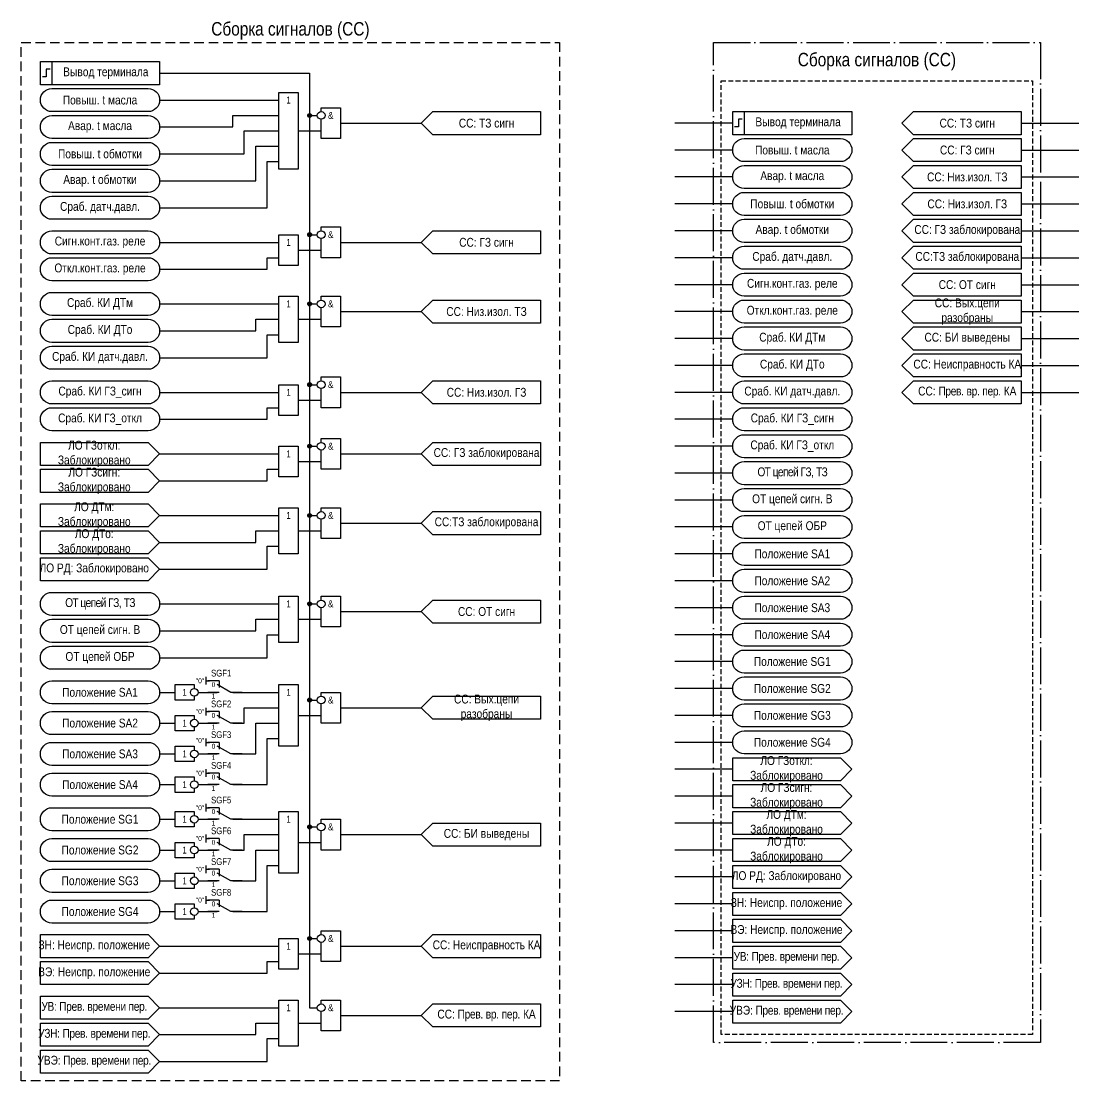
# Model space of a CAD drawing. Header units: millimetres. Extents: x -2737 to 536, y 0 to 336.
# Drawn here: x -1730 to -1455, y 0 to 275.5 of the extents above; entities that cross this region are included whole.
import ezdxf
from ezdxf.enums import TextEntityAlignment as Align

# ---------------------------------------------------------------- set-up
doc = ezdxf.new("R2010")
doc.units = ezdxf.units.MM
doc.linetypes.add('ACAD_ISO04W100', pattern=[30, 24, -3, 0, -3])
doc.linetypes.add('штриховая2', pattern=[0.375, 0.25, -0.125])
doc.layers.add('TEXT', color=7, linetype='Continuous', lineweight=25)
doc.layers.add('Основная', color=7, linetype='Continuous')
doc.styles.add('2.5_Gost_RD', font='ARIALN.TTF', dxfattribs={"height": 2.5})
doc.styles.add('3.5_Gost_RD', font='ARIALN.TTF', dxfattribs={"height": 3.5})
doc.styles.add('Вывод', font='ARIALN.TTF', dxfattribs={"height": 2.5})
doc.styles.add('Компонент', font='ARIALN.TTF', dxfattribs={"height": 3.5})

# ---------------------------------------------------------------- blocks, each defined once
blk = doc.blocks.new('*U958')
at = {"layer": 'Основная', "ltscale": 0.35}
blk.add_line((6, 6), (6, 2.5), dxfattribs=at)
at = {"layer": 'Основная', "color": 0}
blk.add_line((0, 0), (7, 4), dxfattribs=at)
blk = doc.blocks.new('*U1038')
at = {"layer": 'Основная', "color": 0}
for p, q in [((-3, 6), (-9, 6)), ((-3, 0), (-9, 0)), ((9, 0), (3, 0))]:
    blk.add_line(p, q, dxfattribs=at)
at = {"layer": 'Основная', "ltscale": 0.25, "xscale": -1}
blk.add_blockref('*U958', (3, 0), dxfattribs=at)
at = {"layer": 'Основная'}
for tag, height, style, p in [('ОУ', 3.5, 'Компонент', (-2, 10)), ('В1', 2.5, 'Вывод', (-13, 6)), ('В2', 2.5, 'Вывод', (-6, 4)), ('В3', 2.5, 'Вывод', (-6, -2))]:
    blk.add_attdef(tag, text='', height=height, dxfattribs=dict(at, style=style)).set_placement(p, align=Align.MIDDLE_CENTER)
blk = doc.blocks.new('*U1039')
at = {"layer": 'Основная', "color": 0}
for p, q in [((-3, 6), (-9, 6)), ((-3, 0), (-9, 0)), ((9, 0), (3, 0))]:
    blk.add_line(p, q, dxfattribs=at)
at = {"layer": 'Основная', "ltscale": 0.25, "xscale": -1}
blk.add_blockref('*U958', (3, 0), dxfattribs=at)
at = {"layer": 'Основная'}
for tag, height, style, p in [('ОУ', 3.5, 'Компонент', (-2, 10)), ('В1', 2.5, 'Вывод', (-13, 7)), ('В2', 2.5, 'Вывод', (-6, 4)), ('В3', 2.5, 'Вывод', (-6, -2))]:
    blk.add_attdef(tag, text='', height=height, dxfattribs=dict(at, style=style)).set_placement(p, align=Align.MIDDLE_CENTER)
blk = doc.blocks.new('Точка')
at = {"ltscale": 100}
h = blk.add_hatch(color=256, dxfattribs=at)
h.dxf.hatch_style = 1
edge = h.paths.add_edge_path()
edge.add_arc((0, 0), 0.5, 0, 360)
blk.add_circle((0, 0), 0.5, dxfattribs=at)

msp = doc.modelspace()

# ---------------------------------------------------------------- linework, layer by layer
at = {"ltscale": 100}
for p, q in [((-1545, 249), (-1560, 249)), ((-1470, 249), (-1455, 249)), ((-1545, 242), (-1560, 242)), ((-1470, 242), (-1455, 242)), ((-1545, 235), (-1560, 235)), ((-1470, 235), (-1455, 235)), ((-1545, 228), (-1560, 228)), ((-1470, 228), (-1455, 228)), ((-1545, 221), (-1560, 221)), ((-1470, 221), (-1455, 221)), ((-1545, 214), (-1560, 214)), ((-1470, 214), (-1455, 214)), ((-1545, 207), (-1560, 207)), ((-1470, 207), (-1455, 207)), ((-1545, 200), (-1560, 200)), ((-1470, 200), (-1455, 200)), ((-1545, 193), (-1560, 193)), ((-1470, 193), (-1455, 193)), ((-1545, 186), (-1560, 186)), ((-1470, 186), (-1455, 186)), ((-1545, 179), (-1560, 179)), ((-1470, 179), (-1455, 179)), ((-1545, 172), (-1560, 172)), ((-1545, 165), (-1560, 165)), ((-1545, 158), (-1560, 158)), ((-1545, 151), (-1560, 151)), ((-1545, 144), (-1560, 144)), ((-1545, 137), (-1560, 137)), ((-1545, 130), (-1560, 130)), ((-1545, 123), (-1560, 123)), ((-1545, 116), (-1560, 116)), ((-1545, 109), (-1560, 109)), ((-1682, 105), (-1682, 103)), ((-1682, 104), (-1681, 104)), ((-1545, 102), (-1560, 102)), ((-1682, 97), (-1682, 95)), ((-1682, 96), (-1681, 96)), ((-1545, 95), (-1560, 95)), ((-1682, 89), (-1682, 87)), ((-1682, 88), (-1681, 88)), ((-1545, 88), (-1560, 88)), ((-1682, 81), (-1682, 79)), ((-1682, 80), (-1681, 80)), ((-1545, 81), (-1560, 81)), ((-1682, 72), (-1682, 70)), ((-1545, 74), (-1560, 74)), ((-1682, 71), (-1681, 71)), ((-1545, 67), (-1560, 67)), ((-1682, 64), (-1682, 62)), ((-1682, 63), (-1681, 63)), ((-1545, 60), (-1560, 60)), ((-1682, 56), (-1682, 54)), ((-1682, 55), (-1681, 55)), ((-1545, 53), (-1560, 53)), ((-1682, 48), (-1682, 46)), ((-1682, 47), (-1681, 47)), ((-1545, 46), (-1560, 46)), ((-1545, 39), (-1560, 39)), ((-1545, 32), (-1560, 32)), ((-1545, 25), (-1560, 25)), ((-1545, 18), (-1560, 18))]:
    msp.add_line(p, q, dxfattribs=at)
at = {"linetype": 'штриховая2', "ltscale": 10}
msp.add_lwpolyline([(-1730, 270), (-1590, 270), (-1590, 0), (-1730, 0)], close=True, dxfattribs=at)
at = {"color": 251, "linetype": 'ACAD_ISO04W100', "lineweight": 30, "ltscale": 0.4, "true_color": 0x58595b}
msp.add_lwpolyline([(-1550, 270), (-1465, 270), (-1465, 10), (-1550, 10)], close=True, dxfattribs=at)
at = {"ltscale": 100}
for points in [[(-1725, 265), (-1722, 265), (-1722, 259), (-1725, 259)], [(-1725, 265), (-1694, 265), (-1694, 259), (-1725, 259)], [(-1663, 257), (-1658, 257), (-1658, 237), (-1663, 237)], [(-1545, 252), (-1542, 252), (-1542, 246), (-1545, 246)], [(-1545, 252), (-1514, 252), (-1514, 246), (-1545, 246)], [(-1663, 220), (-1658, 220), (-1658, 212), (-1663, 212)], [(-1663, 204), (-1658, 204), (-1658, 192), (-1663, 192)], [(-1663, 181), (-1658, 181), (-1658, 173), (-1663, 173)], [(-1663, 165), (-1658, 165), (-1658, 157), (-1663, 157)], [(-1663, 149), (-1658, 149), (-1658, 137), (-1663, 137)], [(-1663, 126), (-1658, 126), (-1658, 114), (-1663, 114)], [(-1663, 103), (-1658, 103), (-1658, 87), (-1663, 87)], [(-1663, 70), (-1658, 70), (-1658, 54), (-1663, 54)], [(-1663, 37), (-1658, 37), (-1658, 29), (-1663, 29)], [(-1663, 21), (-1658, 21), (-1658, 9), (-1663, 9)]]:
    msp.add_lwpolyline(points, close=True, dxfattribs=at)
at = {"lineweight": 30, "ltscale": 100}
for points in [[(-1722.5, 263), (-1723.5, 263), (-1723.5, 261), (-1724.5, 261)], [(-1542.5, 250), (-1543.5, 250), (-1543.5, 248), (-1544.5, 248)]]:
    msp.add_lwpolyline(points, dxfattribs=at)
at = {"ltscale": 100}
for points in [[(-1694, 262), (-1655, 262), (-1655, 251), (-1653, 251)], [(-1694, 262), (-1655, 262), (-1655, 220), (-1653, 220)], [(-1694, 262), (-1655, 262), (-1655, 202), (-1653, 202)], [(-1694, 262), (-1655, 262), (-1655, 181), (-1653, 181)], [(-1694, 262), (-1655, 262), (-1655, 165), (-1653, 165)], [(-1694, 262), (-1655, 262), (-1655, 147), (-1653, 147)], [(-1694, 262), (-1655, 262), (-1655, 124), (-1653, 124)], [(-1694, 262), (-1655, 262), (-1655, 99), (-1653, 99)], [(-1694, 262), (-1655, 262), (-1655, 66), (-1653, 66)], [(-1694, 262), (-1655, 262), (-1655, 37), (-1653, 37)], [(-1694, 262), (-1655, 262), (-1655, 19), (-1653, 19)], [(-1694, 255), (-1663, 255)], [(-1694, 248), (-1675, 248), (-1675, 251), (-1663, 251)], [(-1652, 252), (-1652, 253), (-1647, 253), (-1647, 245), (-1652, 245), (-1652, 250)], [(-1626, 249), (-1623, 252), (-1595, 252), (-1595, 246), (-1623, 246), (-1626, 249)], [(-1501, 249), (-1498, 252), (-1470, 252), (-1470, 246), (-1498, 246), (-1501, 249)], [(-1647, 249), (-1626, 249)], [(-1694, 241), (-1672, 241), (-1672, 247), (-1663, 247)], [(-1658, 247), (-1652, 247)], [(-1694, 234), (-1669, 234), (-1669, 243), (-1663, 243)], [(-1501, 242), (-1498, 245), (-1470, 245), (-1470, 239), (-1498, 239), (-1501, 242)], [(-1694, 227), (-1666, 227), (-1666, 239), (-1663, 239)], [(-1501, 235), (-1498, 238), (-1470, 238), (-1470, 232), (-1498, 232), (-1501, 235)], [(-1501, 228), (-1498, 231), (-1470, 231), (-1470, 225), (-1498, 225), (-1501, 228)], [(-1501, 221), (-1498, 224), (-1470, 224), (-1470, 218), (-1498, 218), (-1501, 221)], [(-1652, 221), (-1652, 222), (-1647, 222), (-1647, 214), (-1652, 214), (-1652, 219)], [(-1626, 218), (-1623, 221), (-1595, 221), (-1595, 215), (-1623, 215), (-1626, 218)], [(-1694, 218), (-1663, 218)], [(-1647, 218), (-1626, 218)], [(-1658, 216), (-1652, 216)], [(-1501, 214), (-1498, 217), (-1470, 217), (-1470, 211), (-1498, 211), (-1501, 214)], [(-1694, 211), (-1666, 211), (-1666, 214), (-1663, 214)], [(-1501, 207), (-1498, 210), (-1470, 210), (-1470, 204), (-1498, 204), (-1501, 207)], [(-1652, 203), (-1652, 204), (-1647, 204), (-1647, 196), (-1652, 196), (-1652, 201)], [(-1694, 202), (-1663, 202)], [(-1626, 200), (-1623, 203), (-1595, 203), (-1595, 197), (-1623, 197), (-1626, 200)], [(-1501, 200), (-1498, 203), (-1470, 203), (-1470, 197), (-1498, 197), (-1501, 200)], [(-1647, 200), (-1626, 200)], [(-1694, 195), (-1669, 195), (-1669, 198), (-1663, 198)], [(-1658, 198), (-1652, 198)], [(-1501, 193), (-1498, 196), (-1470, 196), (-1470, 190), (-1498, 190), (-1501, 193)], [(-1694, 188), (-1666, 188), (-1666, 194), (-1663, 194)], [(-1501, 186), (-1498, 189), (-1470, 189), (-1470, 183), (-1498, 183), (-1501, 186)], [(-1652, 182), (-1652, 183), (-1647, 183), (-1647, 175), (-1652, 175), (-1652, 180)], [(-1626, 179), (-1623, 182), (-1595, 182), (-1595, 176), (-1623, 176), (-1626, 179)], [(-1501, 179), (-1498, 182), (-1470, 182), (-1470, 176), (-1498, 176), (-1501, 179)], [(-1694, 179), (-1663, 179)], [(-1658, 177), (-1652, 177)], [(-1647, 179), (-1626, 179)], [(-1694, 172), (-1666, 172), (-1666, 175), (-1663, 175)], [(-1725, 166), (-1697, 166), (-1694, 163), (-1697, 160), (-1725, 160), (-1725, 166)], [(-1652, 166), (-1652, 167), (-1647, 167), (-1647, 159), (-1652, 159), (-1652, 164)], [(-1626, 163), (-1623, 166), (-1595, 166), (-1595, 160), (-1623, 160), (-1626, 163)], [(-1694, 163), (-1663, 163)], [(-1647, 163), (-1626, 163)], [(-1658, 161), (-1652, 161)], [(-1725, 159), (-1697, 159), (-1694, 156), (-1697, 153), (-1725, 153), (-1725, 159)], [(-1694, 156), (-1666, 156), (-1666, 159), (-1663, 159)], [(-1725, 150), (-1697, 150), (-1694, 147), (-1697, 144), (-1725, 144), (-1725, 150)], [(-1652, 148), (-1652, 149), (-1647, 149), (-1647, 141), (-1652, 141), (-1652, 146)], [(-1694, 147), (-1663, 147)], [(-1626, 145), (-1623, 148), (-1595, 148), (-1595, 142), (-1623, 142), (-1626, 145)], [(-1647, 145), (-1626, 145)], [(-1725, 143), (-1697, 143), (-1694, 140), (-1697, 137), (-1725, 137), (-1725, 143)], [(-1694, 140), (-1669, 140), (-1669, 143), (-1663, 143)], [(-1658, 143), (-1652, 143)], [(-1694, 133), (-1666, 133), (-1666, 139), (-1663, 139)], [(-1725, 136), (-1697, 136), (-1694, 133), (-1697, 130), (-1725, 130), (-1725, 136)], [(-1694, 124), (-1663, 124)], [(-1652, 125), (-1652, 126), (-1647, 126), (-1647, 118), (-1652, 118), (-1652, 123)], [(-1626, 122), (-1623, 125), (-1595, 125), (-1595, 119), (-1623, 119), (-1626, 122)], [(-1647, 122), (-1626, 122)], [(-1694, 117), (-1669, 117), (-1669, 120), (-1663, 120)], [(-1658, 120), (-1652, 120)], [(-1694, 110), (-1666, 110), (-1666, 116), (-1663, 116)], [(-1685, 100), (-1685, 99), (-1690, 99), (-1690, 103), (-1685, 103), (-1685, 102)], [(-1694, 101), (-1690, 101)], [(-1684, 101), (-1679, 101)], [(-1675, 101), (-1663, 101)], [(-1652, 100), (-1652, 101), (-1647, 101), (-1647, 93), (-1652, 93), (-1652, 98)], [(-1626, 97), (-1623, 100), (-1595, 100), (-1595, 94), (-1623, 94), (-1626, 97)], [(-1675, 93), (-1672, 93), (-1672, 97), (-1663, 97)], [(-1647, 97), (-1626, 97)], [(-1685, 92), (-1685, 91), (-1690, 91), (-1690, 95), (-1685, 95), (-1685, 94)], [(-1658, 95), (-1652, 95)], [(-1694, 93), (-1690, 93)], [(-1684, 93), (-1679, 93)], [(-1675, 85), (-1669, 85), (-1669, 93), (-1663, 93)], [(-1675, 77), (-1666, 77), (-1666, 89), (-1663, 89)], [(-1685, 84), (-1685, 83), (-1690, 83), (-1690, 87), (-1685, 87), (-1685, 86)], [(-1694, 85), (-1690, 85)], [(-1684, 85), (-1679, 85)], [(-1545, 84), (-1517, 84), (-1514, 81), (-1517, 78), (-1545, 78), (-1545, 84)], [(-1685, 76), (-1685, 75), (-1690, 75), (-1690, 79), (-1685, 79), (-1685, 78)], [(-1694, 77), (-1690, 77)], [(-1684, 77), (-1679, 77)], [(-1545, 77), (-1517, 77), (-1514, 74), (-1517, 71), (-1545, 71), (-1545, 77)], [(-1685, 67), (-1685, 66), (-1690, 66), (-1690, 70), (-1685, 70), (-1685, 69)], [(-1545, 70), (-1517, 70), (-1514, 67), (-1517, 64), (-1545, 64), (-1545, 70)], [(-1694, 68), (-1690, 68)], [(-1684, 68), (-1679, 68)], [(-1675, 68), (-1663, 68)], [(-1652, 67), (-1652, 68), (-1647, 68), (-1647, 60), (-1652, 60), (-1652, 65)], [(-1626, 64), (-1623, 67), (-1595, 67), (-1595, 61), (-1623, 61), (-1626, 64)], [(-1675, 60), (-1672, 60), (-1672, 64), (-1663, 64)], [(-1647, 64), (-1626, 64)], [(-1685, 59), (-1685, 58), (-1690, 58), (-1690, 62), (-1685, 62), (-1685, 61)], [(-1658, 62), (-1652, 62)], [(-1545, 63), (-1517, 63), (-1514, 60), (-1517, 57), (-1545, 57), (-1545, 63)], [(-1694, 60), (-1690, 60)], [(-1684, 60), (-1679, 60)], [(-1675, 52), (-1669, 52), (-1669, 60), (-1663, 60)], [(-1675, 44), (-1666, 44), (-1666, 56), (-1663, 56)], [(-1545, 56), (-1517, 56), (-1514, 53), (-1517, 50), (-1545, 50), (-1545, 56)], [(-1685, 51), (-1685, 50), (-1690, 50), (-1690, 54), (-1685, 54), (-1685, 53)], [(-1694, 52), (-1690, 52)], [(-1684, 52), (-1679, 52)], [(-1545, 49), (-1517, 49), (-1514, 46), (-1517, 43), (-1545, 43), (-1545, 49)], [(-1685, 43), (-1685, 42), (-1690, 42), (-1690, 46), (-1685, 46), (-1685, 45)], [(-1694, 44), (-1690, 44)], [(-1684, 44), (-1679, 44)], [(-1545, 42), (-1517, 42), (-1514, 39), (-1517, 36), (-1545, 36), (-1545, 42)], [(-1652, 38), (-1652, 39), (-1647, 39), (-1647, 31), (-1652, 31), (-1652, 36)], [(-1725, 38), (-1697, 38), (-1694, 35), (-1697, 32), (-1725, 32), (-1725, 38)], [(-1626, 35), (-1623, 38), (-1595, 38), (-1595, 32), (-1623, 32), (-1626, 35)], [(-1694, 35), (-1663, 35)], [(-1647, 35), (-1626, 35)], [(-1545, 35), (-1517, 35), (-1514, 32), (-1517, 29), (-1545, 29), (-1545, 35)], [(-1725, 31), (-1697, 31), (-1694, 28), (-1697, 25), (-1725, 25), (-1725, 31)], [(-1694, 28), (-1666, 28), (-1666, 31), (-1663, 31)], [(-1658, 33), (-1652, 33)], [(-1545, 28), (-1517, 28), (-1514, 25), (-1517, 22), (-1545, 22), (-1545, 28)], [(-1725, 22), (-1697, 22), (-1694, 19), (-1697, 16), (-1725, 16), (-1725, 22)], [(-1652, 20), (-1652, 21), (-1647, 21), (-1647, 13), (-1652, 13), (-1652, 18)], [(-1626, 17), (-1623, 20), (-1595, 20), (-1595, 14), (-1623, 14), (-1626, 17)], [(-1545, 21), (-1517, 21), (-1514, 18), (-1517, 15), (-1545, 15), (-1545, 21)], [(-1694, 19), (-1663, 19)], [(-1647, 17), (-1626, 17)], [(-1725, 15), (-1697, 15), (-1694, 12), (-1697, 9), (-1725, 9), (-1725, 15)], [(-1694, 12), (-1669, 12), (-1669, 15), (-1663, 15)], [(-1658, 15), (-1652, 15)], [(-1694, 5), (-1666, 5), (-1666, 11), (-1663, 11)], [(-1725, 8), (-1697, 8), (-1694, 5), (-1697, 2), (-1725, 2), (-1725, 8)]]:
    msp.add_lwpolyline(points, dxfattribs=at)
at = {"linetype": 'штриховая2', "ltscale": 5}
msp.add_lwpolyline([(-1548, 260), (-1467, 260), (-1467, 12), (-1548, 12)], close=True, dxfattribs=at)
at = {"ltscale": 100}
for points in [[(-1722, 252, -1), (-1722, 258), (-1697, 258, -1), (-1697, 252)], [(-1722, 245, -1), (-1722, 251), (-1697, 251, -1), (-1697, 245)], [(-1722, 238, -1), (-1722, 244), (-1697, 244, -1), (-1697, 238)], [(-1542, 239, -1), (-1542, 245), (-1517, 245, -1), (-1517, 239)], [(-1722, 231, -1), (-1722, 237), (-1697, 237, -1), (-1697, 231)], [(-1542, 232, -1), (-1542, 238), (-1517, 238, -1), (-1517, 232)], [(-1722, 224, -1), (-1722, 230), (-1697, 230, -1), (-1697, 224)], [(-1542, 225, -1), (-1542, 231), (-1517, 231, -1), (-1517, 225)], [(-1542, 218, -1), (-1542, 224), (-1517, 224, -1), (-1517, 218)], [(-1722, 215, -1), (-1722, 221), (-1697, 221, -1), (-1697, 215)], [(-1542, 211, -1), (-1542, 217), (-1517, 217, -1), (-1517, 211)], [(-1722, 208, -1), (-1722, 214), (-1697, 214, -1), (-1697, 208)], [(-1542, 204, -1), (-1542, 210), (-1517, 210, -1), (-1517, 204)], [(-1722, 199, -1), (-1722, 205), (-1697, 205, -1), (-1697, 199)], [(-1542, 197, -1), (-1542, 203), (-1517, 203, -1), (-1517, 197)], [(-1722, 192, -1), (-1722, 198), (-1697, 198, -1), (-1697, 192)], [(-1542, 190, -1), (-1542, 196), (-1517, 196, -1), (-1517, 190)], [(-1722, 185, -1), (-1722, 191), (-1697, 191, -1), (-1697, 185)], [(-1542, 183, -1), (-1542, 189), (-1517, 189, -1), (-1517, 183)], [(-1722, 176, -1), (-1722, 182), (-1697, 182, -1), (-1697, 176)], [(-1542, 176, -1), (-1542, 182), (-1517, 182, -1), (-1517, 176)], [(-1722, 169, -1), (-1722, 175), (-1697, 175, -1), (-1697, 169)], [(-1542, 169, -1), (-1542, 175), (-1517, 175, -1), (-1517, 169)], [(-1542, 162, -1), (-1542, 168), (-1517, 168, -1), (-1517, 162)], [(-1542, 155, -1), (-1542, 161), (-1517, 161, -1), (-1517, 155)], [(-1542, 148, -1), (-1542, 154), (-1517, 154, -1), (-1517, 148)], [(-1542, 141, -1), (-1542, 147), (-1517, 147, -1), (-1517, 141)], [(-1542, 134, -1), (-1542, 140), (-1517, 140, -1), (-1517, 134)], [(-1542, 127, -1), (-1542, 133), (-1517, 133, -1), (-1517, 127)], [(-1722, 121, -1), (-1722, 127), (-1697, 127, -1), (-1697, 121)], [(-1542, 120, -1), (-1542, 126), (-1517, 126, -1), (-1517, 120)], [(-1722, 114, -1), (-1722, 120), (-1697, 120, -1), (-1697, 114)], [(-1542, 113, -1), (-1542, 119), (-1517, 119, -1), (-1517, 113)], [(-1722, 107, -1), (-1722, 113), (-1697, 113, -1), (-1697, 107)], [(-1542, 106, -1), (-1542, 112), (-1517, 112, -1), (-1517, 106)], [(-1542, 99, -1), (-1542, 105), (-1517, 105, -1), (-1517, 99)], [(-1722, 98, -1), (-1722, 104), (-1697, 104, -1), (-1697, 98)], [(-1542, 92, -1), (-1542, 98), (-1517, 98, -1), (-1517, 92)], [(-1722, 90, -1), (-1722, 96), (-1697, 96, -1), (-1697, 90)], [(-1542, 85, -1), (-1542, 91), (-1517, 91, -1), (-1517, 85)], [(-1722, 82, -1), (-1722, 88), (-1697, 88, -1), (-1697, 82)], [(-1722, 74, -1), (-1722, 80), (-1697, 80, -1), (-1697, 74)], [(-1722, 65, -1), (-1722, 71), (-1697, 71, -1), (-1697, 65)], [(-1722, 57, -1), (-1722, 63), (-1697, 63, -1), (-1697, 57)], [(-1722, 49, -1), (-1722, 55), (-1697, 55, -1), (-1697, 49)], [(-1722, 41, -1), (-1722, 47), (-1697, 47, -1), (-1697, 41)]]:
    msp.add_lwpolyline(points, format="xyb", close=True, dxfattribs=at)
for centre in [(-1652, 251), (-1652, 220), (-1652, 202), (-1652, 181), (-1652, 165), (-1652, 147), (-1652, 124), (-1685, 101), (-1652, 99), (-1685, 93), (-1685, 85), (-1685, 77), (-1685, 68), (-1652, 66), (-1685, 60), (-1685, 52), (-1685, 44), (-1652, 37), (-1652, 19)]:
    msp.add_circle(centre, 1, dxfattribs=at)

# ---------------------------------------------------------------- block references
for p in [(-1655, 251), (-1655, 220), (-1655, 202), (-1655, 181), (-1655, 165), (-1655, 147), (-1655, 124), (-1655, 99), (-1655, 66), (-1655, 37)]:
    msp.add_blockref('Точка', p, dxfattribs=at)
at = {"layer": 'Основная', "ltscale": 0.25, "xscale": 0.5, "yscale": 0.5, "zscale": 0.5}
for name, p, values in [('*U1038', (-1677, 101), {'ОУ': 'SGF1', 'В1': '"0"', 'В2': '0', 'В3': '1'}), ('*U1038', (-1677, 93), {'ОУ': 'SGF2', 'В1': '"0"', 'В2': '0', 'В3': '1'}), ('*U1039', (-1677, 85), {'ОУ': 'SGF3', 'В1': '"0"', 'В2': '0', 'В3': '1'}), ('*U1038', (-1677, 77), {'ОУ': 'SGF4', 'В1': '"0"', 'В2': '0', 'В3': '1'}), ('*U1038', (-1677, 68), {'ОУ': 'SGF5', 'В1': '"0"', 'В2': '0', 'В3': '1'}), ('*U1038', (-1677, 60), {'ОУ': 'SGF6', 'В1': '"0"', 'В2': '0', 'В3': '1'}), ('*U1038', (-1677, 52), {'ОУ': 'SGF7', 'В1': '"0"', 'В2': '0', 'В3': '1'}), ('*U1038', (-1677, 44), {'ОУ': 'SGF8', 'В1': '"0"', 'В2': '0', 'В3': '1'})]:
    msp.add_blockref(name, p, dxfattribs=at).add_auto_attribs(values)

# ---------------------------------------------------------------- texts
at = {"color": 30, "ltscale": 100, "char_height": 3.5, "attachment_point": 5, "style": '3.5_Gost_RD'}
for insert, width in [((-1660, 273), 140), ((-1507.5, 265), 85)]:
    msp.add_mtext('Сборка сигналов (СС)', dxfattribs=dict(at, insert=insert, width=width))
at = {"ltscale": 100, "attachment_point": 5, "style": '2.5_Gost_RD'}
for s, insert, char_height, width in [('\\A1;Повыш. t масла ', (-1709.5, 255), 2.3, 31), ('1', (-1660.5, 255), 1.8, 5), ('&', (-1649.5, 251), 1.8, 5), ('\\A1;Авар. t масла ', (-1709.5, 248), 2.3, 31), ('СС: ТЗ сигн', (-1609, 249), 2.3, 28), ('\\A1;Повыш. t масла ', (-1529.5, 242), 2.3, 31), ('\\A1;Повыш. t обмотки', (-1709.5, 241), 2.3, 31), ('\\A1;Авар. t обмотки', (-1709.5, 234), 2.3, 31), ('\\A1;Авар. t масла ', (-1529.5, 235), 2.3, 31), ('СС: Низ.изол. ТЗ', (-1484, 235), 2.3, 28), ('\\A1;Повыш. t обмотки', (-1529.5, 228), 2.3, 31), ('СС: Низ.изол. ГЗ', (-1484, 228), 2.3, 28), ('\\A1;Сраб. датч.давл.', (-1709.5, 227), 2.3, 31), ('&', (-1649.5, 220), 1.8, 5), ('\\A1;Авар. t обмотки', (-1529.5, 221), 2.3, 31), ('СС: ГЗ заблокирована', (-1484, 221), 2.3, 28), ('\\A1;Сигн.конт.газ. реле', (-1709.5, 218), 2.3, 31), ('1', (-1660.5, 218), 1.8, 5), ('СС: ГЗ сигн', (-1609, 218), 2.3, 28), ('\\A1;Сраб. датч.давл.', (-1529.5, 214), 2.3, 31), ('СС:ТЗ заблокирована', (-1484, 214), 2.3, 28), ('\\A1;Откл.конт.газ. реле', (-1709.5, 211), 2.3, 31), ('\\A1;Сигн.конт.газ. реле', (-1529.5, 207), 2.3, 31), ('СС: ОТ сигн', (-1484, 207), 2.3, 28), ('\\A1;Сраб. КИ ДТм', (-1709.5, 202), 2.3, 31), ('1', (-1660.5, 202), 1.8, 5), ('&', (-1649.5, 202), 1.8, 5), ('СС: Низ.изол. ТЗ', (-1609, 200), 2.3, 28), ('\\A1;Откл.конт.газ. реле', (-1529.5, 200), 2.3, 31), ('СС: Вых.цепи разобраны', (-1484, 200), 2.3, 28), ('\\A1;Сраб. КИ ДТо', (-1709.5, 195), 2.3, 31), ('\\A1;Сраб. КИ ДТм', (-1529.5, 193), 2.3, 31), ('СС: БИ выведены', (-1484, 193), 2.3, 28), ('\\A1;Сраб. КИ датч.давл.', (-1709.5, 188), 2.3, 31), ('\\A1;Сраб. КИ ДТо', (-1529.5, 186), 2.3, 31), ('СС: Неисправность КА', (-1484, 186), 2.3, 28), ('&', (-1649.5, 181), 1.8, 5), ('\\A1;Сраб. КИ ГЗ_сигн', (-1709.5, 179), 2.3, 31), ('1', (-1660.5, 179), 1.8, 5), ('СС: Низ.изол. ГЗ', (-1609, 179), 2.3, 28), ('\\A1;Сраб. КИ датч.давл.', (-1529.5, 179), 2.3, 31), ('СС: {\\T0.95;Прев. вр. пер.} КА', (-1484, 179), 2.3, 28), ('\\A1;Сраб. КИ ГЗ_откл', (-1709.5, 172), 2.3, 31), ('\\A1;Сраб. КИ ГЗ_сигн', (-1529.5, 172), 2.3, 31), ('&', (-1649.5, 165), 1.8, 5), ('\\A1;Сраб. КИ ГЗ_откл', (-1529.5, 165), 2.3, 31), ('1', (-1660.5, 163), 1.8, 5), ('СС: ГЗ заблокирована', (-1609, 163), 2.3, 28), ('{\\T0.9;ОТ цепей ГЗ, ТЗ}', (-1529.5, 158), 2.3, 31), ('\\pt11.5;ОТ цепей сигн. В', (-1529.5, 151), 2.3, 31), ('1', (-1660.5, 147), 1.8, 5), ('&', (-1649.5, 147), 1.8, 5), ('СС:ТЗ заблокирована', (-1609, 145), 2.3, 28), ('ОТ цепей ОБР', (-1529.5, 144), 2.3, 31), ('Положение SA1', (-1529.5, 137), 2.3, 31), ('Положение SA2', (-1529.5, 130), 2.3, 31), ('{\\T0.9;ОТ цепей ГЗ, ТЗ}', (-1709.5, 124), 2.3, 31), ('1', (-1660.5, 124), 1.8, 5), ('&', (-1649.5, 124), 1.8, 5), ('Положение SA3', (-1529.5, 123), 2.3, 31), ('СС: ОТ сигн', (-1609, 122), 2.3, 28), ('\\pt11.5;ОТ цепей сигн. В', (-1709.5, 117), 2.3, 31), ('Положение SA4', (-1529.5, 116), 2.3, 31), ('ОТ цепей ОБР', (-1709.5, 110), 2.3, 31), ('Положение SG1', (-1529.5, 109), 2.3, 31), ('Положение SA1', (-1709.5, 101), 2.3, 31), ('\\pt23;Положение SG2', (-1529.5, 102), 2.3, 31), ('1', (-1687.5, 101), 1.8, 5), ('1', (-1660.5, 101), 1.8, 5), ('&', (-1649.5, 99), 1.8, 5), ('СС: Вых.цепи разобраны', (-1609, 97), 2.3, 28), ('Положение SA2', (-1709.5, 93), 2.3, 31), ('1', (-1687.5, 93), 1.8, 5), ('Положение SG3', (-1529.5, 95), 2.3, 31), ('Положение SG4', (-1529.5, 88), 2.3, 31), ('Положение SA3', (-1709.5, 85), 2.3, 31), ('1', (-1687.5, 85), 1.8, 5), ('Положение SA4', (-1709.5, 77), 2.3, 31), ('1', (-1687.5, 77), 1.8, 5), ('Положение SG1', (-1709.5, 68), 2.3, 31), ('1', (-1687.5, 68), 1.8, 5), ('1', (-1660.5, 68), 1.8, 5), ('&', (-1649.5, 66), 1.8, 5), ('СС: БИ выведены', (-1609, 64), 2.3, 28), ('\\pt23;Положение SG2', (-1709.5, 60), 2.3, 31), ('1', (-1687.5, 60), 1.8, 5), ('Положение SG3', (-1709.5, 52), 2.3, 31), ('1', (-1687.5, 52), 1.8, 5), ('Положение SG4', (-1709.5, 44), 2.3, 31), ('1', (-1687.5, 44), 1.8, 5), ('1', (-1660.5, 35), 1.8, 5), ('&', (-1649.5, 37), 1.8, 5), ('СС: Неисправность КА', (-1609, 35), 2.3, 28), ('1', (-1660.5, 19), 1.8, 5), ('&', (-1649.5, 19), 1.8, 5), ('СС: {\\T0.95;Прев. вр. пер.} КА', (-1609, 17), 2.3, 28)]:
    msp.add_mtext(s, dxfattribs=dict(at, insert=insert, char_height=char_height, width=width))
at = {"layer": 'TEXT', "ltscale": 100, "char_height": 2.3, "width": 28, "attachment_point": 5, "style": '2.5_Gost_RD'}
for s, insert in [('Вывод терминала', (-1708, 262)), ('Вывод терминала', (-1528, 249)), ('СС: ТЗ сигн', (-1484, 249)), ('СС: ГЗ сигн', (-1484, 242))]:
    msp.add_mtext(s, dxfattribs=dict(at, insert=insert))
at = {"layer": 'TEXT', "color": 0, "ltscale": 100, "char_height": 2.3, "width": 28, "attachment_point": 5, "style": '2.5_Gost_RD'}
for s, insert in [('{\\C256;ЛО ГЗоткл:\\PЗаблокировано}', (-1711, 163)), ('{\\C256;ЛО ГЗсигн:\\PЗаблокировано}', (-1711, 156)), ('{\\C256;ЛО ДТм: Заблокировано}', (-1711, 147)), ('{\\C256;ЛО ДТо: Заблокировано}', (-1711, 140)), ('{\\C256;ЛО РД: Заблокировано}', (-1711, 133)), ('{\\C256;ЛО ГЗоткл:\\PЗаблокировано}', (-1531, 81)), ('{\\C256;ЛО ГЗсигн:\\PЗаблокировано}', (-1531, 74)), ('{\\C256;ЛО ДТм: Заблокировано}', (-1531, 67)), ('{\\C256;ЛО ДТо: Заблокировано}', (-1531, 60)), ('{\\C256;ЛО РД: Заблокировано}', (-1531, 53)), ('{\\C256;ЗН: Неиспр. положение}', (-1531, 46)), ('{\\C256;ВЭ: Неиспр. положение}', (-1531, 39)), ('{\\C256;ЗН: Неиспр. положение}', (-1711, 35)), ('{\\T0.95;\\C256;УВ: Прев. времени пер.}', (-1531, 32)), ('{\\C256;ВЭ: Неиспр. положение}', (-1711, 28)), ('{\\T0.95;\\C256;УЗН: Прев. времени пер.}', (-1531, 25)), ('{\\T0.95;\\C256;УВ: Прев. времени пер.}', (-1711, 19)), ('{\\C256;УВЭ\\T0.95;: Прев. времени пер.}', (-1531, 18)), ('{\\T0.95;\\C256;УЗН: Прев. времени пер.}', (-1711, 12)), ('{\\C256;УВЭ\\T0.95;: Прев. времени пер.}', (-1711, 5))]:
    msp.add_mtext(s, dxfattribs=dict(at, insert=insert))

doc.saveas('drawing.dxf')
